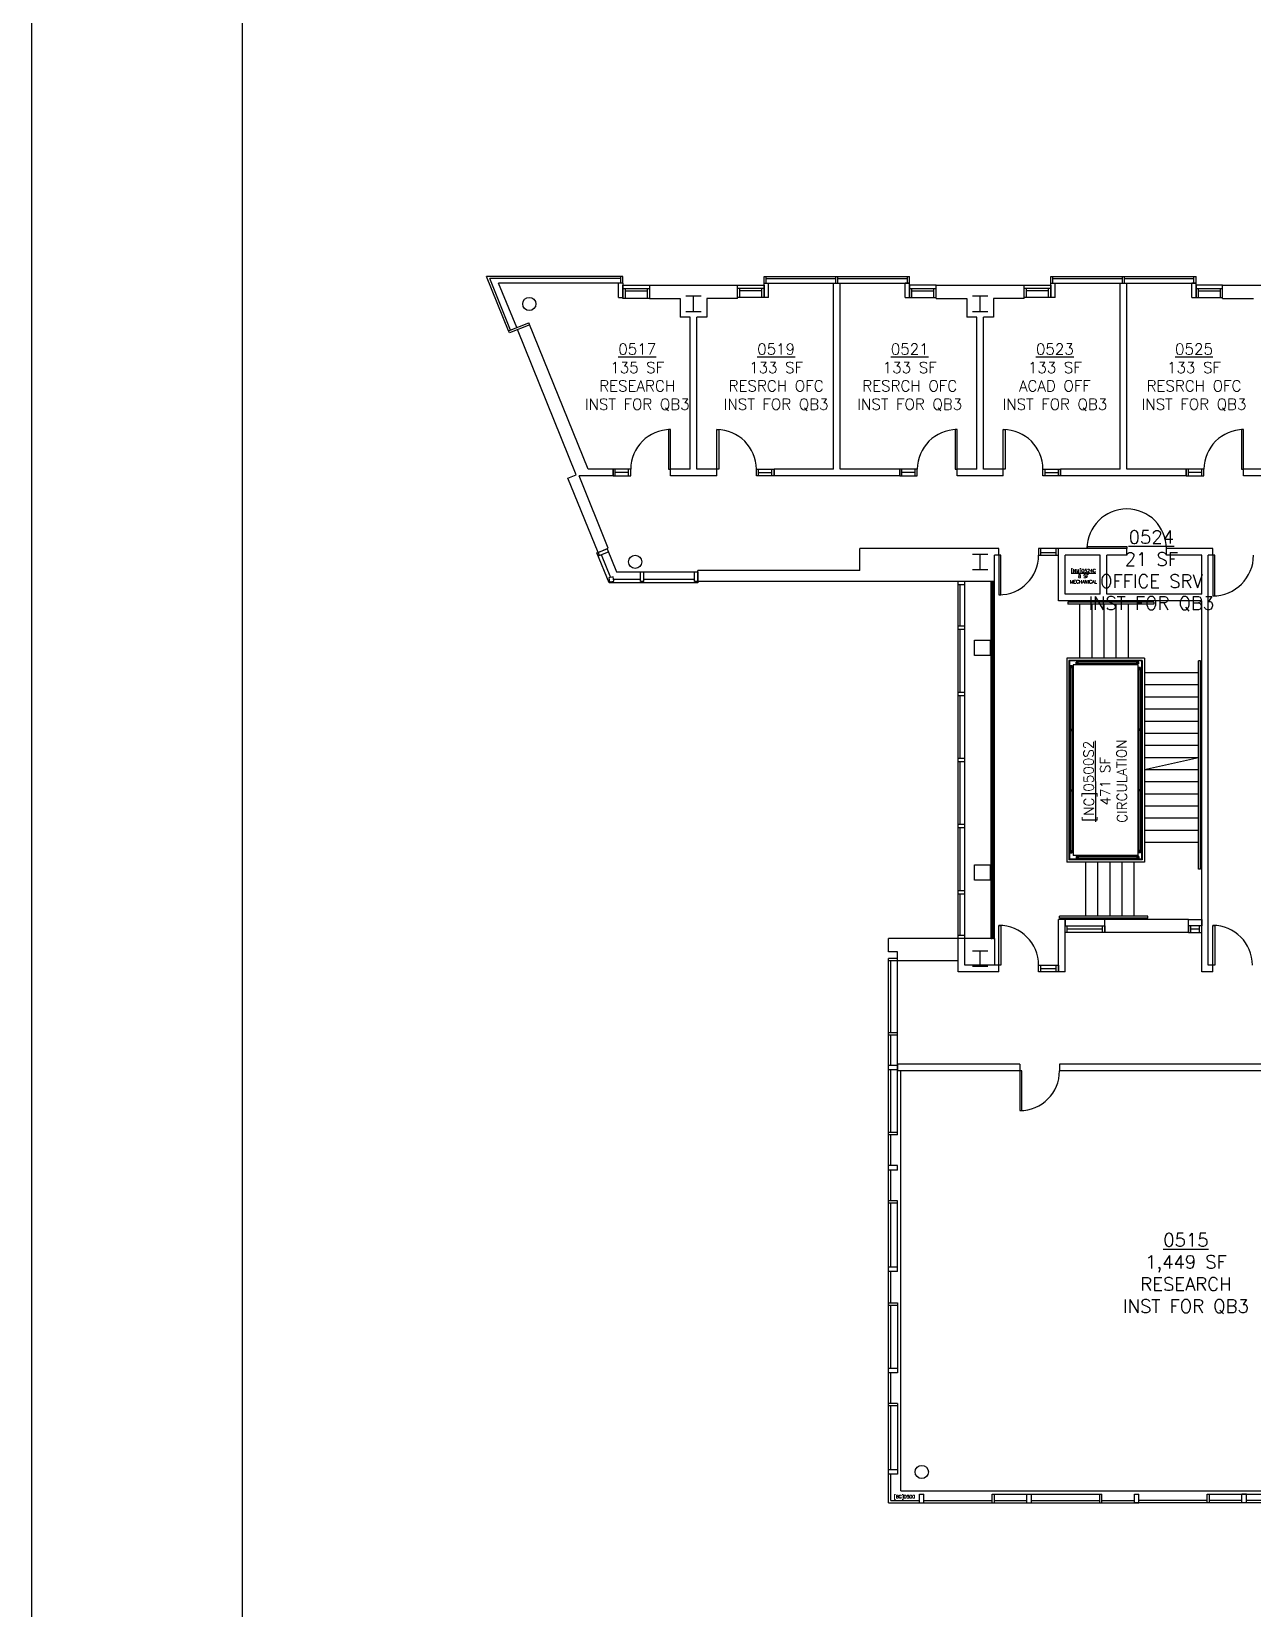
# Model space of a CAD drawing. Header units: inches. Extents: x 694 to 6809, y 464 to 5051.
# Drawn here: x 694 to 1801, y 2189 to 3620 of the extents above; entities that cross this region are included whole.
import ezdxf
from ezdxf.enums import TextEntityAlignment as Align

# ---------------------------------------------------------------- set-up
doc = ezdxf.new("R2010")
doc.units = ezdxf.units.IN
doc.header["$LTSCALE"] = 48
doc.header["$MEASUREMENT"] = 0
for name, color, linetype in [('a-anno-mtlb', 7, 'Continuous'), ('A-AREA-IDEN-UCSC', 7, 'Continuous'), ('a-cols', 1, 'Continuous'), ('a-door', 3, 'Continuous'), ('a-flor-hral', 4, 'Continuous'), ('a-flor-strs', 9, 'Continuous'), ('a-glaz', 5, 'Continuous'), ('a-wall', 7, 'Continuous')]:
    doc.layers.add(name, color=color, linetype=linetype)
doc.styles.get("Standard").update_dxf_attribs({"font": 'romans.shx'})

# ---------------------------------------------------------------- blocks, each defined once
blk = doc.blocks.new('A-ANNO-MTLB')
at = {"layer": 'a-anno-mtlb'}
for points in [[(5460.6, 4095.5), (0, 4095.5), (0, 0), (5460.6, 0)], [(170.6, 99.5), (5375.3, 99.5), (5375.3, 3995.9), (170.6, 3995.9)]]:
    blk.add_lwpolyline(points, close=True, dxfattribs=at)
for tag, height, p in [('SYSTEM', 56.9, (5218.6, 3186.2)), ('ADDRESS', 28.4, (5336.8, 3182.1)), ('SCALE', 28.4, (5250.6, 2258.1)), ('DATE', 28.4, (5337.2, 2251.5)), ('BLDG_ID', 28.4, (5342.9, 1750.3)), ('BLDG_NAME', 56.9, (5221.1, 1198.2)), ('FLOOR_ID', 28.4, (5342.9, 1187)), ('FLOOR_NAME', 28.4, (5338, 698.6))]:
    blk.add_attdef(tag, text='', height=height, rotation=90, dxfattribs=at).set_placement(p, align=Align.MIDDLE_CENTER)
blk.add_attdef('NUMBER', text='', height=51.8, dxfattribs=at).set_placement((5264.6, 215.3), align=Align.MIDDLE_CENTER)

msp = doc.modelspace()

# ---------------------------------------------------------------- linework, layer by layer
at = {"layer": 'a-cols'}
for p, q in [((1301.1, 3379.7), (1287.1, 3379.7)), ((1294.1, 3365.7), (1294.1, 3379.7)), ((1561.1, 3379.7), (1547.1, 3379.7)), ((1554.1, 3365.7), (1554.1, 3379.7)), ((1301.1, 3365.7), (1287.1, 3365.7)), ((1561.1, 3365.7), (1547.1, 3365.7)), ((1547.1, 3145.7), (1561.1, 3145.7)), ((1554.1, 3131.7), (1554.1, 3145.7)), ((1547.1, 3131.7), (1561.1, 3131.7)), ((1549.1, 3067.7), (1563.1, 3067.7)), ((1549.1, 3053.7), (1549.1, 3067.7)), ((1563.1, 3067.7), (1563.1, 3053.7)), ((1563.1, 3053.7), (1549.1, 3053.7)), ((1549.1, 2863.7), (1563.1, 2863.7)), ((1549.1, 2849.7), (1549.1, 2863.7)), ((1563.1, 2863.7), (1563.1, 2849.7)), ((1563.1, 2849.7), (1549.1, 2849.7)), ((1547.1, 2785.7), (1561.1, 2785.7)), ((1554.1, 2771.7), (1554.1, 2785.7)), ((1547.1, 2771.7), (1561.1, 2771.7))]:
    msp.add_line(p, q, dxfattribs=at)
for centre in [(1145.1, 3372.7), (1241.1, 3138.7), (1501.1, 2312.7)]:
    msp.add_circle(centre, 6, dxfattribs=at)
at = {"layer": 'a-door'}
for p, q in [((1273.1, 3258.7), (1271.3, 3258.7)), ((1271.3, 3258.7), (1271.3, 3222.7)), ((1273.1, 3222.7), (1273.1, 3258.7)), ((1315.1, 3222.7), (1315.1, 3258.7)), ((1315.1, 3258.7), (1316.9, 3258.7)), ((1316.9, 3258.7), (1316.9, 3222.7)), ((1533.1, 3258.7), (1531.3, 3258.7)), ((1531.3, 3258.7), (1531.3, 3222.7)), ((1533.1, 3222.7), (1533.1, 3258.7)), ((1575.1, 3222.7), (1575.1, 3258.7)), ((1575.1, 3258.7), (1576.9, 3258.7)), ((1576.9, 3258.7), (1576.9, 3222.7)), ((1793.1, 3258.7), (1791.3, 3258.7)), ((1791.3, 3258.7), (1791.3, 3222.7)), ((1793.1, 3222.7), (1793.1, 3258.7)), ((1271.3, 3222.7), (1273.1, 3222.7)), ((1316.9, 3222.7), (1315.1, 3222.7)), ((1531.3, 3222.7), (1533.1, 3222.7)), ((1576.9, 3222.7), (1575.1, 3222.7)), ((1791.3, 3222.7), (1793.1, 3222.7)), ((1651.1, 3150.7), (1651.1, 3152.5)), ((1651.1, 3152.5), (1687.1, 3152.5)), ((1687.1, 3150.7), (1651.1, 3150.7)), ((1687.1, 3152.5), (1687.1, 3150.7)), ((1571.1, 3144.7), (1571.1, 3108.7)), ((1572.9, 3144.7), (1571.1, 3144.7)), ((1572.9, 3108.7), (1572.9, 3144.7)), ((1765.1, 3144.7), (1765.1, 3107.7)), ((1767, 3144.7), (1765.1, 3144.7)), ((1767, 3107.7), (1767, 3144.7)), ((1571.1, 3108.7), (1572.9, 3108.7)), ((1765.1, 3107.7), (1767, 3107.7)), ((1571.1, 2772.7), (1571.1, 2808.7)), ((1571.1, 2808.7), (1572.9, 2808.7)), ((1572.9, 2808.7), (1572.9, 2772.7)), ((1765.1, 2772.7), (1765.1, 2808.7)), ((1765.1, 2808.7), (1766.9, 2808.7)), ((1766.9, 2808.7), (1766.9, 2772.7)), ((1572.9, 2772.7), (1571.1, 2772.7)), ((1766.9, 2772.7), (1765.1, 2772.7)), ((1590.1, 2676.7), (1590.1, 2640.7)), ((1591.9, 2676.7), (1590.1, 2676.7)), ((1591.9, 2640.7), (1591.9, 2676.7)), ((1590.1, 2640.7), (1591.9, 2640.7))]:
    msp.add_line(p, q, dxfattribs=at)
for centre, radius, start, end in [((1273.1, 3222.7), 36, 90, 180), ((1315.1, 3222.7), 36, 0, 90), ((1533.1, 3222.7), 36, 90, 180), ((1575.1, 3222.7), 36, 0, 90), ((1793.1, 3222.7), 36, 90, 180), ((1687.1, 3150.7), 36, 0, 180), ((1571.1, 3144.7), 36, 270, 0), ((1765.1, 3144.7), 37, 270, 0), ((1571.1, 2772.7), 36, 0, 90), ((1765.1, 2772.7), 36, 0, 90), ((1590.1, 2676.7), 36, 270, 0)]:
    msp.add_arc(centre, radius, start, end, dxfattribs=at)
at = {"layer": 'a-flor-hral'}
for p, q in [((1564.1, 3120.7), (1565.1, 3120.7)), ((1564.1, 2796.7), (1564.1, 3120.7)), ((1565.1, 2796.7), (1565.1, 3120.7)), ((1566.1, 3120.7), (1567.1, 3120.7)), ((1566.1, 2796.7), (1566.1, 3120.7)), ((1567.1, 2796.7), (1567.1, 3120.7)), ((1711.6, 3102.2), (1633.6, 3102.2)), ((1711.6, 3100.2), (1633.6, 3100.2)), ((1752.1, 2859.7), (1752.1, 3048.7)), ((1754.1, 3048.7), (1752.1, 3048.7)), ((1754.1, 2859.7), (1754.1, 3048.7)), ((1635.6, 3043.7), (1638.1, 3043.7)), ((1635.6, 3042.7), (1635.6, 3043.7)), ((1635.6, 3042.7), (1638.1, 3042.7)), ((1636.1, 3044.7), (1637.6, 3044.7)), ((1636.1, 3043.7), (1636.1, 3044.7)), ((1636.1, 2986.7), (1636.1, 3042.7)), ((1638.1, 3042.7), (1638.1, 3043.7)), ((1641.1, 3046.2), (1641.1, 3047.7)), ((1642.1, 3047.7), (1641.1, 3047.7)), ((1642.1, 3046.2), (1641.1, 3046.2)), ((1642.1, 3045.7), (1642.1, 3048.2)), ((1643.1, 3048.2), (1642.1, 3048.2)), ((1643.1, 3045.7), (1642.1, 3045.7)), ((1643.1, 3045.7), (1643.1, 3048.2)), ((1696.1, 3047.7), (1643.1, 3047.7)), ((1696.1, 3046.2), (1643.1, 3046.2)), ((1696.1, 3045.7), (1696.1, 3048.2)), ((1697.1, 3048.2), (1696.1, 3048.2)), ((1697.1, 3045.7), (1696.1, 3045.7)), ((1697.1, 3045.7), (1697.1, 3048.2)), ((1697.1, 3045.7), (1697.1, 3048.2)), ((1698.1, 3047.7), (1697.1, 3047.7)), ((1698.1, 3046.2), (1697.1, 3046.2)), ((1700.1, 3041.7), (1697.6, 3041.7)), ((1697.6, 3040.7), (1697.6, 3041.7)), ((1700.1, 3040.7), (1697.6, 3040.7)), ((1698.1, 3046.2), (1698.1, 3047.7)), ((1699.6, 3042.7), (1698.1, 3042.7)), ((1699.6, 3041.7), (1699.6, 3042.7)), ((1699.6, 2986.7), (1699.6, 3040.7)), ((1700.1, 3040.7), (1700.1, 3041.7)), ((1635.6, 2986.7), (1638.1, 2986.7)), ((1635.6, 2985.7), (1638.1, 2985.7)), ((1636.1, 2931.7), (1636.1, 2985.7)), ((1700.1, 2986.7), (1697.6, 2986.7)), ((1700.1, 2985.7), (1697.6, 2985.7)), ((1699.6, 2931.7), (1699.6, 2985.7)), ((1635.6, 2931.7), (1638.1, 2931.7)), ((1635.6, 2931.7), (1635.6, 2930.7)), ((1635.6, 2930.7), (1638.1, 2930.7)), ((1636.1, 2876.7), (1636.1, 2930.7)), ((1638.1, 2931.7), (1638.1, 2930.7)), ((1700.1, 2931.7), (1697.6, 2931.7)), ((1697.6, 2931.7), (1697.6, 2930.7)), ((1700.1, 2930.7), (1697.6, 2930.7)), ((1699.6, 2876.7), (1699.6, 2930.7)), ((1700.1, 2931.7), (1700.1, 2930.7)), ((1635.6, 2876.7), (1638.1, 2876.7)), ((1700.1, 2876.7), (1697.6, 2876.7)), ((1703.1, 2866.2), (1632.6, 2866.2)), ((1701.1, 2868.2), (1634.6, 2868.2)), ((1635.6, 2875.7), (1638.1, 2875.7)), ((1636.1, 2874.7), (1636.1, 2875.7)), ((1636.1, 2874.7), (1637.6, 2874.7)), ((1641.1, 2871.2), (1641.1, 2869.7)), ((1642.1, 2871.2), (1641.1, 2871.2)), ((1642.1, 2869.7), (1641.1, 2869.7)), ((1642.1, 2871.7), (1642.1, 2869.2)), ((1643.1, 2871.7), (1642.1, 2871.7)), ((1643.1, 2869.2), (1642.1, 2869.2)), ((1643.1, 2871.7), (1643.1, 2869.2)), ((1696.1, 2871.2), (1643.1, 2871.2)), ((1696.1, 2869.7), (1643.1, 2869.7)), ((1696.1, 2871.7), (1696.1, 2869.2)), ((1697.1, 2871.7), (1696.1, 2871.7)), ((1697.1, 2869.2), (1696.1, 2869.2)), ((1697.1, 2871.7), (1697.1, 2869.2)), ((1697.1, 2871.7), (1697.1, 2869.2)), ((1698.1, 2871.2), (1697.1, 2871.2)), ((1698.1, 2869.7), (1697.1, 2869.7)), ((1700.1, 2875.7), (1697.6, 2875.7)), ((1699.6, 2874.7), (1698.1, 2874.7)), ((1698.1, 2871.2), (1698.1, 2869.7)), ((1699.6, 2874.7), (1699.6, 2875.7)), ((1754.1, 2859.7), (1752.1, 2859.7)), ((1706.1, 2817.2), (1626.1, 2817.2)), ((1626.1, 2815.2), (1626.1, 2817.2)), ((1706.1, 2815.2), (1626.1, 2815.2)), ((1706.1, 2815.2), (1706.1, 2817.2)), ((1564.1, 2796.7), (1565.1, 2796.7)), ((1566.1, 2796.7), (1567.1, 2796.7))]:
    msp.add_line(p, q, dxfattribs=at)
at = {"layer": 'a-flor-hral', "ltscale": 0.4}
for p, q in [((1633.6, 3102.2), (1633.6, 3100.2)), ((1711.6, 3102.2), (1711.6, 3100.2)), ((1703.1, 3051.2), (1632.6, 3051.2)), ((1632.6, 3051.2), (1632.6, 2866.2)), ((1701.1, 3049.2), (1634.6, 3049.2)), ((1634.6, 3049.2), (1634.6, 2868.2)), ((1701.1, 3049.2), (1701.1, 2868.2)), ((1703.1, 3051.2), (1703.1, 2866.2)), ((1637.6, 3043.7), (1637.6, 3044.7)), ((1637.6, 2986.7), (1637.6, 3042.7)), ((1698.1, 3041.7), (1698.1, 3042.7)), ((1698.1, 2986.7), (1698.1, 3040.7)), ((1635.6, 2985.7), (1635.6, 2986.7)), ((1637.6, 2931.7), (1637.6, 2985.7)), ((1638.1, 2985.7), (1638.1, 2986.7)), ((1697.6, 2985.7), (1697.6, 2986.7)), ((1698.1, 2931.7), (1698.1, 2985.7)), ((1700.1, 2985.7), (1700.1, 2986.7)), ((1637.6, 2876.7), (1637.6, 2930.7)), ((1698.1, 2876.7), (1698.1, 2930.7)), ((1635.6, 2876.7), (1635.6, 2875.7)), ((1638.1, 2875.7), (1638.1, 2876.7)), ((1697.6, 2875.7), (1697.6, 2876.7)), ((1700.1, 2876.7), (1700.1, 2875.7)), ((1637.6, 2874.7), (1637.6, 2875.7)), ((1698.1, 2874.7), (1698.1, 2875.7))]:
    msp.add_line(p, q, dxfattribs=at)
at = {"layer": 'a-flor-strs', "ltscale": 0.4}
for p, q in [((1644.6, 3051.2), (1644.6, 3100.2)), ((1655.6, 3051.2), (1655.6, 3100.2)), ((1666.6, 3051.2), (1666.6, 3100.2)), ((1677.6, 3051.2), (1677.6, 3100.2)), ((1688.6, 3051.2), (1688.6, 3100.2)), ((1703.1, 3038.2), (1752.1, 3038.2)), ((1703.1, 3027.2), (1752.1, 3027.2)), ((1703.1, 3016.2), (1752.1, 3016.2)), ((1703.1, 3005.2), (1752.1, 3005.2)), ((1703.1, 2994.2), (1752.1, 2994.2)), ((1703.1, 2983.2), (1752.1, 2983.2)), ((1703.1, 2972.2), (1752.1, 2972.2)), ((1703.1, 2961.2), (1752.1, 2961.2)), ((1649.6, 2866.2), (1649.6, 2817.2)), ((1660.6, 2866.2), (1660.6, 2817.2)), ((1671.6, 2866.2), (1671.6, 2817.2)), ((1682.6, 2866.2), (1682.6, 2817.2)), ((1693.6, 2866.2), (1693.6, 2817.2))]:
    msp.add_line(p, q, dxfattribs=at)
at = {"layer": 'a-flor-strs'}
for p, q in [((1703.1, 2950.2), (1752.1, 2961.2)), ((1703.1, 2950.2), (1752.1, 2950.2)), ((1703.1, 2939.2), (1752.1, 2939.2)), ((1703.1, 2928.2), (1752.1, 2928.2)), ((1703.1, 2917.2), (1752.1, 2917.2)), ((1703.1, 2906.2), (1752.1, 2906.2)), ((1703.1, 2895.2), (1752.1, 2895.2)), ((1703.1, 2884.2), (1752.1, 2884.2))]:
    msp.add_line(p, q, dxfattribs=at)
at = {"layer": 'a-glaz'}
for p, q in [((1230.1, 3397.7), (1106.3, 3397.7)), ((1126.3, 3348.2), (1106.3, 3397.7)), ((1228.1, 3395.7), (1109.2, 3395.7)), ((1128.1, 3349), (1109.2, 3395.7)), ((1133.7, 3351.2), (1117.3, 3391.7)), ((1230.1, 3391.7), (1117.3, 3391.7)), ((1228.1, 3391.7), (1228.1, 3397.7)), ((1230.1, 3391.7), (1230.1, 3397.7)), ((1358.1, 3397.7), (1490.1, 3397.7)), ((1358.1, 3391.7), (1358.1, 3397.7)), ((1358.1, 3391.7), (1490.1, 3391.7)), ((1360.1, 3391.7), (1360.1, 3397.7)), ((1360.1, 3395.7), (1423.1, 3395.7)), ((1423.1, 3391.7), (1423.1, 3397.7)), ((1425.1, 3391.7), (1425.1, 3397.7)), ((1425.1, 3395.7), (1488.1, 3395.7)), ((1488.1, 3391.7), (1488.1, 3397.7)), ((1490.1, 3391.7), (1490.1, 3397.7)), ((1618.1, 3397.7), (1750.1, 3397.7)), ((1618.1, 3391.7), (1618.1, 3397.7)), ((1618.1, 3391.7), (1750.1, 3391.7)), ((1620.1, 3391.7), (1620.1, 3397.7)), ((1620.1, 3395.7), (1683.1, 3395.7)), ((1683.1, 3391.7), (1683.1, 3397.7)), ((1685.1, 3391.7), (1685.1, 3397.7)), ((1685.1, 3395.7), (1748.1, 3395.7)), ((1748.1, 3391.7), (1748.1, 3397.7)), ((1750.1, 3391.7), (1750.1, 3397.7)), ((1230.1, 3389.7), (1254.1, 3389.7)), ((1230.1, 3377.7), (1230.1, 3389.7)), ((1230.1, 3386.7), (1254.1, 3386.7)), ((1254.1, 3377.7), (1230.1, 3377.7)), ((1232.1, 3386.7), (1232.1, 3377.7)), ((1232.1, 3384.7), (1252.1, 3384.7)), ((1252.1, 3386.7), (1252.1, 3377.7)), ((1254.1, 3389.7), (1254.1, 3377.7)), ((1334.1, 3389.7), (1358.1, 3389.7)), ((1334.1, 3378.7), (1334.1, 3389.7)), ((1358.1, 3386.7), (1334.1, 3386.7)), ((1358.1, 3378.7), (1334.1, 3378.7)), ((1336.1, 3378.7), (1336.1, 3386.7)), ((1356.1, 3384.7), (1336.1, 3384.7)), ((1356.1, 3378.7), (1356.1, 3386.7)), ((1358.1, 3389.7), (1358.1, 3378.7)), ((1514.1, 3389.7), (1490.1, 3389.7)), ((1490.1, 3389.7), (1490.1, 3378.7)), ((1490.1, 3386.7), (1514.1, 3386.7)), ((1490.1, 3378.7), (1514.1, 3378.7)), ((1492.1, 3378.7), (1492.1, 3386.7)), ((1492.1, 3384.7), (1512.1, 3384.7)), ((1512.1, 3378.7), (1512.1, 3386.7)), ((1514.1, 3378.7), (1514.1, 3389.7)), ((1594.1, 3389.7), (1618.1, 3389.7)), ((1594.1, 3378.7), (1594.1, 3389.7)), ((1618.1, 3386.7), (1594.1, 3386.7)), ((1618.1, 3378.7), (1594.1, 3378.7)), ((1596.1, 3378.7), (1596.1, 3386.7)), ((1616.1, 3384.7), (1596.1, 3384.7)), ((1616.1, 3378.7), (1616.1, 3386.7)), ((1618.1, 3389.7), (1618.1, 3378.7)), ((1774.1, 3389.7), (1750.1, 3389.7)), ((1750.1, 3389.7), (1750.1, 3378.7)), ((1750.1, 3386.7), (1774.1, 3386.7)), ((1750.1, 3378.7), (1774.1, 3378.7)), ((1752.1, 3378.7), (1752.1, 3386.7)), ((1752.1, 3384.7), (1772.1, 3384.7)), ((1772.1, 3378.7), (1772.1, 3386.7)), ((1774.1, 3378.7), (1774.1, 3389.7)), ((1126.3, 3348.2), (1133.7, 3351.2)), ((1237.1, 3222.7), (1221.1, 3222.7)), ((1221.1, 3222.7), (1221.1, 3216.7)), ((1223.1, 3216.7), (1223.1, 3222.7)), ((1235.1, 3216.7), (1235.1, 3222.7)), ((1237.1, 3216.7), (1237.1, 3222.7)), ((1351.1, 3222.7), (1367.1, 3222.7)), ((1351.1, 3216.7), (1351.1, 3222.7)), ((1353.1, 3216.7), (1353.1, 3222.7)), ((1365.1, 3216.7), (1365.1, 3222.7)), ((1367.1, 3222.7), (1367.1, 3216.7)), ((1497.1, 3222.7), (1481.1, 3222.7)), ((1481.1, 3222.7), (1481.1, 3216.7)), ((1483.1, 3216.7), (1483.1, 3222.7)), ((1495.1, 3216.7), (1495.1, 3222.7)), ((1497.1, 3216.7), (1497.1, 3222.7)), ((1611.1, 3222.7), (1627.1, 3222.7)), ((1611.1, 3216.7), (1611.1, 3222.7)), ((1613.1, 3216.7), (1613.1, 3222.7)), ((1625.1, 3216.7), (1625.1, 3222.7)), ((1627.1, 3222.7), (1627.1, 3216.7)), ((1757.1, 3222.7), (1741.1, 3222.7)), ((1741.1, 3222.7), (1741.1, 3216.7)), ((1743.1, 3216.7), (1743.1, 3222.7)), ((1755.1, 3216.7), (1755.1, 3222.7)), ((1757.1, 3216.7), (1757.1, 3222.7)), ((1221.1, 3216.7), (1237.1, 3216.7)), ((1235.1, 3219.7), (1223.1, 3219.7)), ((1367.1, 3216.7), (1351.1, 3216.7)), ((1353.1, 3219.7), (1365.1, 3219.7)), ((1481.1, 3216.7), (1497.1, 3216.7)), ((1495.1, 3219.7), (1483.1, 3219.7)), ((1627.1, 3216.7), (1611.1, 3216.7)), ((1613.1, 3219.7), (1625.1, 3219.7)), ((1741.1, 3216.7), (1757.1, 3216.7)), ((1755.1, 3219.7), (1743.1, 3219.7)), ((1206.5, 3146.9), (1215.8, 3150.6)), ((1215.8, 3150.6), (1224.3, 3129.7)), ((1625.1, 3150.7), (1607.1, 3150.7)), ((1607.1, 3150.7), (1607.1, 3144.7)), ((1609.1, 3144.7), (1609.1, 3150.7)), ((1623.1, 3144.7), (1623.1, 3150.7)), ((1625.1, 3144.7), (1625.1, 3150.7)), ((1217.5, 3119.7), (1206.5, 3146.9)), ((1207.5, 3147.2), (1208.6, 3144.5)), ((1208.6, 3144.5), (1216.9, 3147.8)), ((1210.4, 3145.2), (1218.8, 3124.6)), ((1607.1, 3144.7), (1625.1, 3144.7)), ((1609.1, 3147.2), (1623.1, 3147.2)), ((1221.1, 3125), (1217.2, 3124.3)), ((1217.2, 3124.3), (1217.9, 3120.4)), ((1217.9, 3120.4), (1221.9, 3121.1)), ((1221.9, 3121.1), (1221.1, 3125)), ((1246.1, 3122.7), (1221.6, 3122.7)), ((1224.3, 3129.7), (1298.1, 3129.7)), ((1246.1, 3120.7), (1246.1, 3129.7)), ((1249.1, 3120.7), (1246.1, 3120.7)), ((1249.1, 3120.7), (1249.1, 3129.7)), ((1295.1, 3122.7), (1249.1, 3122.7)), ((1295.1, 3120.7), (1295.1, 3129.7)), ((1298.1, 3120.7), (1295.1, 3120.7)), ((1298.1, 3129.7), (1298.1, 3119.7)), ((1534.1, 2796.7), (1534.1, 3120.7)), ((1540.1, 3120.7), (1534.1, 3120.7)), ((1540.1, 2796.7), (1540.1, 3120.7)), ((1298.1, 3119.7), (1217.5, 3119.7)), ((1540.1, 3117.7), (1534.1, 3117.7)), ((1536.1, 3080.2), (1536.1, 3117.7)), ((1540.1, 3080.2), (1534.1, 3080.2)), ((1540.1, 3077.2), (1534.1, 3077.2)), ((1536.1, 3020.2), (1536.1, 3077.2)), ((1540.1, 3020.2), (1534.1, 3020.2)), ((1540.1, 3017.2), (1534.1, 3017.2)), ((1536.1, 2960.2), (1536.1, 3017.2)), ((1540.1, 2960.2), (1534.1, 2960.2)), ((1540.1, 2957.2), (1534.1, 2957.2)), ((1536.1, 2900.2), (1536.1, 2957.2)), ((1540.1, 2900.2), (1534.1, 2900.2)), ((1540.1, 2897.2), (1534.1, 2897.2)), ((1536.1, 2840.2), (1536.1, 2897.2)), ((1540.1, 2840.2), (1534.1, 2840.2)), ((1540.1, 2837.2), (1534.1, 2837.2)), ((1536.1, 2799.7), (1536.1, 2837.2)), ((1667.1, 2814.2), (1631.1, 2814.2)), ((1631.1, 2814.2), (1631.1, 2808.2)), ((1631.1, 2808.2), (1667.1, 2808.2)), ((1631.1, 2808.2), (1667.1, 2808.2)), ((1631.1, 2802.2), (1631.1, 2808.2)), ((1633.1, 2802.2), (1633.1, 2808.2)), ((1665.1, 2805.2), (1633.1, 2805.2)), ((1665.1, 2802.2), (1665.1, 2808.2)), ((1667.1, 2808.2), (1667.1, 2814.2)), ((1667.1, 2808.2), (1667.1, 2802.2)), ((1743.1, 2814.2), (1755.1, 2814.2)), ((1743.1, 2808.2), (1743.1, 2814.2)), ((1755.1, 2808.2), (1743.1, 2808.2)), ((1755.1, 2808.2), (1743.1, 2808.2)), ((1743.1, 2808.2), (1743.1, 2802.2)), ((1745.1, 2802.2), (1745.1, 2808.2)), ((1753.1, 2805.2), (1745.1, 2805.2)), ((1753.1, 2802.2), (1753.1, 2808.2)), ((1755.1, 2814.2), (1755.1, 2808.2)), ((1755.1, 2802.2), (1755.1, 2808.2)), ((1540.1, 2799.7), (1534.1, 2799.7)), ((1540.1, 2796.7), (1534.1, 2796.7)), ((1667.1, 2802.2), (1631.1, 2802.2)), ((1743.1, 2802.2), (1755.1, 2802.2)), ((1471.1, 2284.7), (1471.1, 2778.7)), ((1479.1, 2778.7), (1471.1, 2778.7)), ((1479.1, 2776.7), (1471.1, 2776.7)), ((1473.1, 2711.2), (1473.1, 2776.7)), ((1479.1, 2620.7), (1479.1, 2778.7)), ((1607.1, 2772.7), (1625.1, 2772.7)), ((1607.1, 2766.7), (1607.1, 2772.7)), ((1625.1, 2766.7), (1607.1, 2766.7)), ((1609.1, 2766.7), (1609.1, 2772.7)), ((1609.1, 2769.7), (1623.1, 2769.7)), ((1623.1, 2766.7), (1623.1, 2772.7)), ((1625.1, 2772.7), (1625.1, 2766.7)), ((1479.1, 2711.2), (1471.1, 2711.2)), ((1479.1, 2709.2), (1471.1, 2709.2)), ((1473.1, 2681.7), (1473.1, 2709.2)), ((1479.1, 2681.7), (1471.1, 2681.7)), ((1479.1, 2677.7), (1471.1, 2677.7)), ((1473.1, 2620.7), (1473.1, 2677.7)), ((1479.1, 2620.7), (1471.1, 2620.7)), ((1479.1, 2618.7), (1479.1, 2620.7)), ((1479.1, 2618.7), (1479.1, 2620.7)), ((1479.1, 2618.7), (1471.1, 2618.7)), ((1473.1, 2590.7), (1473.1, 2618.7)), ((1479.1, 2590.7), (1471.1, 2590.7)), ((1479.1, 2586.7), (1479.1, 2590.7)), ((1479.1, 2586.7), (1471.1, 2586.7)), ((1473.1, 2558.7), (1473.1, 2586.7)), ((1479.1, 2558.7), (1471.1, 2558.7)), ((1479.1, 2556.7), (1471.1, 2556.7)), ((1473.1, 2498.7), (1473.1, 2556.7)), ((1479.1, 2494.7), (1479.1, 2558.7)), ((1479.1, 2498.7), (1471.1, 2498.7)), ((1479.1, 2494.7), (1471.1, 2494.7)), ((1473.1, 2466.2), (1473.1, 2494.7)), ((1471.1, 2466.2), (1479.1, 2466.2)), ((1471.1, 2464.2), (1479.1, 2464.2)), ((1473.1, 2406.7), (1473.1, 2464.2)), ((1479.1, 2466.2), (1479.1, 2406.7)), ((1479.1, 2406.7), (1471.1, 2406.7)), ((1479.1, 2406.7), (1479.1, 2402.7)), ((1479.1, 2402.7), (1471.1, 2402.7)), ((1473.1, 2374.7), (1473.1, 2402.7)), ((1479.1, 2374.7), (1471.1, 2374.7)), ((1479.1, 2372.7), (1471.1, 2372.7)), ((1473.1, 2314.7), (1473.1, 2372.7)), ((1479.1, 2374.7), (1479.1, 2310.7)), ((1479.1, 2314.7), (1471.1, 2314.7)), ((1479.1, 2310.7), (1471.1, 2310.7)), ((1473.1, 2286.7), (1473.1, 2310.7)), ((1499.1, 2292.7), (1503.1, 2292.7)), ((1499.1, 2284.7), (1499.1, 2292.7)), ((1503.1, 2284.7), (1503.1, 2292.7)), ((1565.1, 2284.7), (1565.1, 2292.7)), ((1565.1, 2292.7), (1664.6, 2292.7)), ((1567.1, 2284.7), (1567.1, 2292.7)), ((1596.6, 2284.7), (1596.6, 2292.7)), ((1600.6, 2284.7), (1600.6, 2292.7)), ((1662.6, 2284.7), (1662.6, 2292.7)), ((1664.6, 2284.7), (1664.6, 2292.7)), ((1694.1, 2284.7), (1694.1, 2292.7)), ((1694.1, 2292.7), (1698.1, 2292.7)), ((1698.1, 2284.7), (1698.1, 2292.7)), ((1760.1, 2284.7), (1760.1, 2292.7)), ((1760.1, 2292.7), (1762.1, 2292.7)), ((1762.1, 2284.7), (1762.1, 2292.7)), ((1762.1, 2292.7), (1859.6, 2292.7)), ((1791.6, 2284.7), (1791.6, 2292.7)), ((1795.6, 2292.7), (1791.6, 2292.7)), ((1795.6, 2284.7), (1795.6, 2292.7)), ((1471.1, 2284.7), (1698.1, 2284.7)), ((1473.1, 2286.7), (1499.1, 2286.7)), ((1503.1, 2286.7), (1565.1, 2286.7)), ((1567.1, 2286.7), (1596.6, 2286.7)), ((1600.6, 2286.7), (1662.6, 2286.7)), ((1664.6, 2286.7), (1694.1, 2286.7)), ((3061.1, 2284.7), (1694.1, 2284.7)), ((1760.1, 2286.7), (1698.1, 2286.7)), ((1791.6, 2286.7), (1762.1, 2286.7)), ((1857.6, 2286.7), (1795.6, 2286.7))]:
    msp.add_line(p, q, dxfattribs=at)
at = {"layer": 'a-wall'}
for p, q in [((1226.1, 3378.7), (1226.1, 3391.7)), ((1230.1, 3391.7), (1226.1, 3391.7)), ((1230.1, 3391.7), (1230.1, 3378.7)), ((1358.1, 3378.7), (1358.1, 3391.7)), ((1358.1, 3391.7), (1362.1, 3391.7)), ((1362.1, 3378.7), (1362.1, 3391.7)), ((1421.1, 3391.7), (1427.1, 3391.7)), ((1421.1, 3222.7), (1421.1, 3391.7)), ((1427.1, 3222.7), (1427.1, 3391.7)), ((1486.1, 3378.7), (1486.1, 3391.7)), ((1490.1, 3391.7), (1486.1, 3391.7)), ((1490.1, 3378.7), (1490.1, 3391.7)), ((1618.1, 3378.7), (1618.1, 3391.7)), ((1618.1, 3391.7), (1622.1, 3391.7)), ((1622.1, 3378.7), (1622.1, 3391.7)), ((1681.1, 3391.7), (1687.1, 3391.7)), ((1681.1, 3222.7), (1681.1, 3391.7)), ((1687.1, 3222.7), (1687.1, 3391.7)), ((1746.1, 3378.7), (1746.1, 3391.7)), ((1750.1, 3391.7), (1746.1, 3391.7)), ((1750.1, 3378.7), (1750.1, 3391.7)), ((1226.1, 3378.7), (1230.1, 3378.7)), ((1254.1, 3389.7), (1254.1, 3377.7)), ((1254.1, 3389.7), (1334.1, 3389.7)), ((1254.1, 3377.7), (1282.1, 3377.7)), ((1282.1, 3377.7), (1282.1, 3360.7)), ((1306.1, 3377.7), (1306.1, 3360.7)), ((1334.1, 3377.7), (1306.1, 3377.7)), ((1334.1, 3377.7), (1334.1, 3389.7)), ((1362.1, 3378.7), (1358.1, 3378.7)), ((1486.1, 3378.7), (1490.1, 3378.7)), ((1514.1, 3389.7), (1594.1, 3389.7)), ((1514.1, 3377.7), (1514.1, 3389.7)), ((1514.1, 3377.7), (1542.1, 3377.7)), ((1542.1, 3377.7), (1542.1, 3360.7)), ((1566.1, 3377.7), (1566.1, 3360.7)), ((1594.1, 3377.7), (1566.1, 3377.7)), ((1594.1, 3377.7), (1594.1, 3389.7)), ((1622.1, 3378.7), (1618.1, 3378.7)), ((1746.1, 3378.7), (1750.1, 3378.7)), ((1774.1, 3389.7), (1854.1, 3389.7)), ((1774.1, 3377.7), (1774.1, 3389.7)), ((1774.1, 3377.7), (1802.1, 3377.7)), ((1126.3, 3348.2), (1144.8, 3355.7)), ((1145.6, 3353.8), (1127, 3346.4)), ((1187.6, 3217.7), (1134.4, 3349.4)), ((1198.5, 3222.7), (1144.8, 3355.7)), ((1291.1, 3360.7), (1282.1, 3360.7)), ((1291.1, 3222.7), (1291.1, 3360.7)), ((1306.1, 3360.7), (1297.1, 3360.7)), ((1297.1, 3222.7), (1297.1, 3360.7)), ((1551.1, 3360.7), (1542.1, 3360.7)), ((1551.1, 3222.7), (1551.1, 3360.7)), ((1566.1, 3360.7), (1557.1, 3360.7)), ((1557.1, 3222.7), (1557.1, 3360.7)), ((1127, 3346.4), (1126.3, 3348.2)), ((1221.1, 3222.7), (1198.5, 3222.7)), ((1221.1, 3216.7), (1221.1, 3222.7)), ((1291.1, 3222.7), (1273.1, 3222.7)), ((1273.1, 3216.7), (1273.1, 3222.7)), ((1315.1, 3222.7), (1297.1, 3222.7)), ((1315.1, 3216.7), (1315.1, 3222.7)), ((1421.1, 3222.7), (1367.1, 3222.7)), ((1367.1, 3216.7), (1367.1, 3222.7)), ((1481.1, 3222.7), (1427.1, 3222.7)), ((1481.1, 3216.7), (1481.1, 3222.7)), ((1551.1, 3222.7), (1533.1, 3222.7)), ((1533.1, 3216.7), (1533.1, 3222.7)), ((1575.1, 3222.7), (1557.1, 3222.7)), ((1575.1, 3216.7), (1575.1, 3222.7)), ((1681.1, 3222.7), (1627.1, 3222.7)), ((1627.1, 3216.7), (1627.1, 3222.7)), ((1741.1, 3222.7), (1687.1, 3222.7)), ((1741.1, 3216.7), (1741.1, 3222.7)), ((1811.1, 3222.7), (1793.1, 3222.7)), ((1793.1, 3216.7), (1793.1, 3222.7)), ((1180.2, 3214.7), (1187.6, 3217.7)), ((1207.5, 3147.2), (1180.2, 3214.7)), ((1221.1, 3216.7), (1190.2, 3216.7)), ((1216.7, 3151), (1190.2, 3216.7)), ((1315.1, 3216.7), (1273.1, 3216.7)), ((1481.1, 3216.7), (1367.1, 3216.7)), ((1575.1, 3216.7), (1533.1, 3216.7)), ((1741.1, 3216.7), (1627.1, 3216.7)), ((1835.1, 3216.7), (1793.1, 3216.7)), ((1207.5, 3147.2), (1216.7, 3151)), ((1445.1, 3130.7), (1445.1, 3150.7)), ((1571.1, 3150.7), (1445.1, 3150.7)), ((1571.1, 3144.7), (1571.1, 3150.7)), ((1625.1, 3103.2), (1625.1, 3150.7)), ((1687.1, 3150.7), (1625.1, 3150.7)), ((1687.1, 3144.7), (1687.1, 3150.7)), ((1723.1, 3144.7), (1723.1, 3150.7)), ((1765.1, 3150.7), (1723.1, 3150.7)), ((1765.1, 3144.7), (1765.1, 3150.7)), ((1571.1, 3144.7), (1567.1, 3144.7)), ((1567.1, 3120.7), (1567.1, 3144.7)), ((1631.1, 3109.2), (1631.1, 3144.7)), ((1663.1, 3144.7), (1631.1, 3144.7)), ((1663.1, 3109.2), (1663.1, 3144.7)), ((1669.1, 3109.2), (1669.1, 3144.7)), ((1687.1, 3144.7), (1669.1, 3144.7)), ((1755.1, 3144.7), (1723.1, 3144.7)), ((1755.1, 3109.2), (1755.1, 3144.7)), ((1761.1, 2772.7), (1761.1, 3144.7)), ((1765.1, 3144.7), (1761.1, 3144.7)), ((1445.1, 3130.7), (1298.1, 3130.7)), ((1298.1, 3120.7), (1298.1, 3130.7)), ((1567.1, 3120.7), (1298.1, 3120.7)), ((1663.1, 3109.2), (1631.1, 3109.2)), ((1755.1, 3109.2), (1669.1, 3109.2)), ((1755.1, 3103.2), (1625.1, 3103.2)), ((1755.1, 2766.7), (1755.1, 3103.2)), ((1700.6, 2868.7), (1635.1, 2868.7)), ((1697.1, 2872.2), (1638.6, 2872.2)), ((1625.1, 2766.7), (1625.1, 2814.2)), ((1631.1, 2814.2), (1625.1, 2814.2)), ((1631.1, 2766.7), (1631.1, 2814.2)), ((1743.1, 2814.2), (1667.1, 2814.2)), ((1667.1, 2802.2), (1667.1, 2814.2)), ((1743.1, 2802.2), (1743.1, 2814.2)), ((1471.1, 2784.7), (1471.1, 2796.7)), ((1567.1, 2796.7), (1471.1, 2796.7)), ((1534.1, 2766.7), (1534.1, 2796.7)), ((1540.1, 2772.7), (1540.1, 2796.7)), ((1567.1, 2796.7), (1567.1, 2772.7)), ((1743.1, 2802.2), (1667.1, 2802.2)), ((1479.1, 2784.7), (1471.1, 2784.7)), ((1479.1, 2776.7), (1479.1, 2784.7)), ((1534.1, 2776.7), (1479.1, 2776.7)), ((1571.1, 2766.7), (1534.1, 2766.7)), ((1567.1, 2772.7), (1540.1, 2772.7)), ((1571.1, 2772.7), (1567.1, 2772.7)), ((1571.1, 2766.7), (1571.1, 2772.7)), ((1631.1, 2766.7), (1625.1, 2766.7)), ((1765.1, 2766.7), (1755.1, 2766.7)), ((1765.1, 2772.7), (1761.1, 2772.7)), ((1765.1, 2766.7), (1765.1, 2772.7)), ((1479.1, 2682.7), (1479.1, 2676.7)), ((1590.1, 2682.7), (1479.1, 2682.7)), ((1590.1, 2676.7), (1479.1, 2676.7)), ((1482.1, 2295.7), (1482.1, 2676.7)), ((1590.1, 2682.7), (1590.1, 2676.7)), ((2100.1, 2682.7), (1626.1, 2682.7)), ((1626.1, 2682.7), (1626.1, 2676.7)), ((1894.1, 2676.7), (1626.1, 2676.7)), ((1482.1, 2295.7), (1879.1, 2295.7))]:
    msp.add_line(p, q, dxfattribs=at)
at = {"layer": 'a-wall', "ltscale": 0.4}
for p, q in [((1635.1, 3048.7), (1635.1, 2868.7)), ((1700.6, 3048.7), (1635.1, 3048.7)), ((1700.6, 3048.7), (1700.6, 2868.7)), ((1697.1, 3045.2), (1638.6, 3045.2)), ((1638.6, 3045.2), (1638.6, 2872.2)), ((1697.1, 3045.2), (1697.1, 2872.2))]:
    msp.add_line(p, q, dxfattribs=at)

# ---------------------------------------------------------------- block references
at = {"layer": 'a-anno-mtlb', "xscale": 1.12, "yscale": 1.12, "zscale": 1.12}
msp.add_blockref('A-ANNO-MTLB', (693.6, 464.1), dxfattribs=at)

# ---------------------------------------------------------------- texts
at = {"layer": 'A-AREA-IDEN-UCSC', "attachment_point": 5}
for s, insert, char_height in [('\\L0517\\l\\P135 SF\\PRESEARCH\\PINST FOR QB3', (1243, 3306.2), 10), ('\\L0519\\l\\P133 SF\\PRESRCH OFC\\PINST FOR QB3', (1369, 3306.2), 10), ('\\L0521\\l\\P133 SF\\PRESRCH OFC\\PINST FOR QB3', (1490.2, 3306.2), 10), ('\\L0523\\l\\P133 SF\\PACAD OFF\\PINST FOR QB3', (1621.9, 3306.2), 10), ('\\L0525\\l\\P133 SF\\PRESRCH OFC\\PINST FOR QB3', (1748.1, 3306.2), 10), ('\\L0524\\l\\P21 SF\\POFFICE SRV\\PINST FOR QB3', (1709.4, 3130.6), 12), ('\\L[NM]0524C\\l\\P8 SF\\PMECHANICAL', (1647.8, 3125.6), 3), ('\\L0515\\l\\P1,449 SF\\PRESEARCH\\PINST FOR QB3', (1740.8, 2492.7), 12), ('[BG]0500', (1485.4, 2289.8), 3)]:
    msp.add_mtext(s, dxfattribs=dict(at, insert=insert, char_height=char_height))
at = {"layer": 'A-AREA-IDEN-UCSC', "insert": (1667.6, 2939.6), "char_height": 9, "attachment_point": 5, "rotation": 90.4039}
msp.add_mtext('\\L[NC]0500S2\\l\\P471 SF\\PCIRCULATION', dxfattribs=at)

doc.saveas('drawing.dxf')
